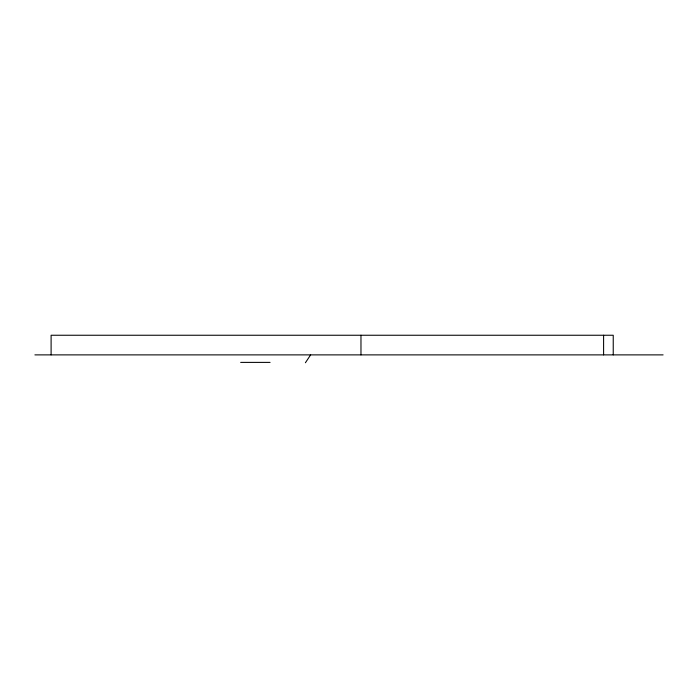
<?xml version="1.0" encoding="UTF-8"?>
<svg xmlns="http://www.w3.org/2000/svg" width="698" height="698" viewBox="0 0 698 698"><rect width="100%" height="100%" fill="white"/><g stroke="black" fill="none" stroke-linecap="round" stroke-linejoin="round"><path stroke-width="1.05" d="M305.41 362.751L310.627 354.881M34.9 354.881L663.1 354.881M240.67 362.393L270.074 362.393M613.237 354.881L613.237 335.249L51.102 335.249L51.102 354.881M603.596 335.249L603.596 354.881M360.971 335.249L360.971 354.881"/></g></svg>
